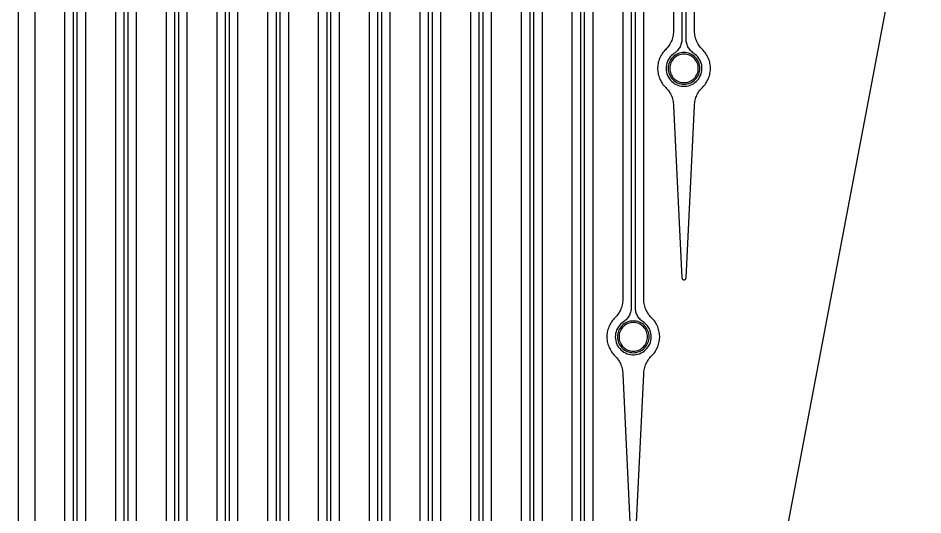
# Model space of a CAD drawing. Header units: metres. Extents: x -1805 to 1655, y -683 to 39617.
# Drawn here: x 2 to 430, y 1249.1 to 1484.1 of the extents above; entities that cross this region are included whole.
import ezdxf

# ---------------------------------------------------------------- set-up
doc = ezdxf.new("R2010")
doc.units = ezdxf.units.M
for name, color, linetype in [('Etching', 5, 'CONTINUOUS'), ('Metal', 4, 'CONTINUOUS'), ('pad_etching', 1, 'CONTINUOUS'), ('PEDOT_SIROF', 6, 'CONTINUOUS')]:
    doc.layers.add(name, color=color, linetype=linetype)

msp = doc.modelspace()

# ---------------------------------------------------------------- linework, layer by layer
at = {"layer": 'Etching'}
for points in [[(24, 9134.24), (24, -45.85)], [(34, -45.85), (34, 9134.24)], [(48, 9134.24), (48, 81.13)], [(58, 81.13), (58, 9134.24)], [(72, 9134.24), (72, 208.12)], [(82, 208.12), (82, 9134.24)], [(96, 9134.24), (96, 335.1)], [(106, 335.1), (106, 9134.24)], [(120, 9134.24), (120, 462.09)], [(130, 462.09), (130, 9134.24)], [(144, 9134.24), (144, 589.07)], [(154, 589.07), (154, 9134.24)], [(168, 9134.24), (168, 716.05)], [(178, 716.05), (178, 9134.24)], [(192, 9134.24), (192, 843.04)], [(202, 843.04), (202, 9134.24)], [(216, 9134.24), (216, 970.02)], [(226, 970.02), (226, 9134.24)], [(240, 9134.24), (240, 1097.01)], [(250, 1097.01), (250, 9134.24)], [(264, 9134.24), (264, 1223.99)], [(274, 1223.99), (274, 9134.24)], [(288, 9134.24), (288, 1350.98), (287.98, 1350.33), (287.93, 1349.69), (287.85, 1349.05), (287.73, 1348.42), (287.57, 1347.8), (287.38, 1347.18), (287.17, 1346.58), (286.91, 1345.99), (286.63, 1345.41), (286.32, 1344.85), (285.97, 1344.3), (285.6, 1343.78), (285.2, 1343.27), (284.78, 1342.79), (284.33, 1342.33), (283.87, 1341.87), (283.44, 1341.39), (283.04, 1340.88), (282.66, 1340.35), (282.31, 1339.81), (281.99, 1339.25), (281.7, 1338.67), (281.43, 1338.07), (281.2, 1337.47), (281.01, 1336.85), (280.84, 1336.22), (280.71, 1335.59), (280.6, 1334.95), (280.54, 1334.3), (280.5, 1333.66), (280.5, 1333.01), (280.54, 1332.36), (280.6, 1331.72), (280.71, 1331.08), (280.84, 1330.44), (281.01, 1329.82), (281.2, 1329.2), (281.43, 1328.59), (281.7, 1328), (281.99, 1327.42), (282.31, 1326.86), (282.66, 1326.31), (283.04, 1325.79), (283.44, 1325.28), (283.87, 1324.79), (284.33, 1324.33), (284.78, 1323.87), (285.2, 1323.39), (285.6, 1322.89), (285.97, 1322.36), (286.32, 1321.82), (286.63, 1321.26), (286.91, 1320.68), (287.17, 1320.09), (287.38, 1319.48), (287.57, 1318.87), (287.73, 1318.24), (287.85, 1317.61), (287.93, 1316.97), (287.98, 1316.33), (288, 1315.69), (292, 1234.28)], [(294, 1234.28), (298, 1315.69), (298.02, 1316.33), (298.07, 1316.97), (298.15, 1317.61), (298.27, 1318.24), (298.43, 1318.87), (298.62, 1319.48), (298.83, 1320.09), (299.09, 1320.68), (299.37, 1321.26), (299.68, 1321.82), (300.03, 1322.36), (300.4, 1322.89), (300.8, 1323.39), (301.22, 1323.87), (301.67, 1324.33), (302.13, 1324.79), (302.56, 1325.28), (302.96, 1325.79), (303.34, 1326.31), (303.69, 1326.86), (304.01, 1327.42), (304.3, 1328), (304.57, 1328.59), (304.8, 1329.2), (304.99, 1329.82), (305.16, 1330.44), (305.29, 1331.08), (305.4, 1331.72), (305.46, 1332.36), (305.5, 1333.01), (305.5, 1333.66), (305.46, 1334.3), (305.4, 1334.95), (305.29, 1335.59), (305.16, 1336.22), (304.99, 1336.85), (304.8, 1337.47), (304.57, 1338.07), (304.3, 1338.67), (304.01, 1339.25), (303.69, 1339.81), (303.34, 1340.35), (302.96, 1340.88), (302.56, 1341.39), (302.13, 1341.87), (301.67, 1342.33), (301.22, 1342.79), (300.8, 1343.27), (300.4, 1343.78), (300.03, 1344.3), (299.68, 1344.85), (299.37, 1345.41), (299.09, 1345.99), (298.83, 1346.58), (298.62, 1347.18), (298.43, 1347.8), (298.27, 1348.42), (298.15, 1349.05), (298.07, 1349.69), (298.02, 1350.33), (298, 1350.98), (298, 9134.24)], [(312, 9134.24), (312, 1477.96), (311.98, 1477.32), (311.93, 1476.68), (311.85, 1476.04), (311.73, 1475.41), (311.57, 1474.78), (311.38, 1474.17), (311.17, 1473.56), (310.91, 1472.97), (310.63, 1472.39), (310.32, 1471.83), (309.97, 1471.29), (309.6, 1470.76), (309.2, 1470.26), (308.78, 1469.78), (308.33, 1469.32), (307.87, 1468.86), (307.44, 1468.37), (307.04, 1467.87), (306.66, 1467.34), (306.31, 1466.79), (305.99, 1466.23), (305.7, 1465.65), (305.43, 1465.06), (305.2, 1464.45), (305.01, 1463.84), (304.84, 1463.21), (304.71, 1462.57), (304.6, 1461.93), (304.54, 1461.29), (304.5, 1460.64), (304.5, 1459.99), (304.54, 1459.35), (304.6, 1458.7), (304.71, 1458.06), (304.84, 1457.43), (305.01, 1456.8), (305.2, 1456.18), (305.43, 1455.58), (305.7, 1454.98), (305.99, 1454.4), (306.31, 1453.84), (306.66, 1453.3), (307.04, 1452.77), (307.44, 1452.26), (307.87, 1451.78), (308.33, 1451.32), (308.78, 1450.86), (309.2, 1450.38), (309.6, 1449.87), (309.97, 1449.35), (310.32, 1448.8), (310.63, 1448.24), (310.91, 1447.66), (311.17, 1447.07), (311.38, 1446.47), (311.57, 1445.85), (311.73, 1445.23), (311.85, 1444.6), (311.93, 1443.96), (311.98, 1443.32), (312, 1442.68), (316, 1361.27), (316.02, 1361.14), (316.05, 1361.02), (316.09, 1360.9), (316.15, 1360.79), (316.22, 1360.69), (316.31, 1360.59), (316.41, 1360.51), (316.51, 1360.44), (316.63, 1360.39), (316.75, 1360.35), (316.87, 1360.33), (317, 1360.32), (317.13, 1360.33), (317.25, 1360.35), (317.37, 1360.39), (317.49, 1360.44), (317.59, 1360.51), (317.69, 1360.59), (317.78, 1360.69), (317.85, 1360.79), (317.91, 1360.9), (317.95, 1361.02), (317.98, 1361.14), (318, 1361.27), (322, 1442.68), (322.02, 1443.32), (322.07, 1443.96), (322.15, 1444.6), (322.27, 1445.23), (322.43, 1445.85), (322.62, 1446.47), (322.83, 1447.07), (323.09, 1447.66), (323.37, 1448.24), (323.68, 1448.8), (324.03, 1449.35), (324.4, 1449.87), (324.8, 1450.38), (325.22, 1450.86), (325.67, 1451.32), (326.13, 1451.78), (326.56, 1452.26), (326.96, 1452.77), (327.34, 1453.3), (327.69, 1453.84), (328.01, 1454.4), (328.3, 1454.98), (328.57, 1455.58), (328.8, 1456.18), (328.99, 1456.8), (329.16, 1457.43), (329.29, 1458.06), (329.4, 1458.7), (329.46, 1459.35), (329.5, 1459.99), (329.5, 1460.64), (329.46, 1461.29), (329.4, 1461.93), (329.29, 1462.57), (329.16, 1463.21), (328.99, 1463.84), (328.8, 1464.45), (328.57, 1465.06), (328.3, 1465.65), (328.01, 1466.23), (327.69, 1466.79), (327.34, 1467.34), (326.96, 1467.87), (326.56, 1468.37), (326.13, 1468.86), (325.67, 1469.32), (325.22, 1469.78), (324.8, 1470.26), (324.4, 1470.76), (324.03, 1471.29), (323.68, 1471.83), (323.37, 1472.39), (323.09, 1472.97), (322.83, 1473.56), (322.62, 1474.17), (322.43, 1474.78), (322.27, 1475.41), (322.15, 1476.04), (322.07, 1476.68), (322.02, 1477.32), (322, 1477.96), (322, 9134.24)], [(10, -202.71), (10, 4155.73)], [(858, 3836.51), (35.26, -497.72)]]:
    msp.add_lwpolyline(points, dxfattribs=at)
at = {"layer": 'Metal'}
for points in [[(28, 9436.51), (28, -49.66)], [(30, -49.66), (30, 9436.51)], [(52, 9436.51), (52, 77.32)], [(54, 77.32), (54, 9436.51)], [(76, 9436.51), (76, 204.31)], [(78, 204.31), (78, 9436.51)], [(100, 9436.51), (100, 331.29)], [(102, 331.29), (102, 9436.51)], [(124, 9436.51), (124, 458.27)], [(126, 458.27), (126, 9436.51)], [(148, 9436.51), (148, 585.26)], [(150, 585.26), (150, 9436.51)], [(172, 9436.51), (172, 712.24)], [(174, 712.24), (174, 9436.51)], [(196, 9436.51), (196, 839.23)], [(198, 839.23), (198, 9436.51)], [(220, 9436.51), (220, 966.21)], [(222, 966.21), (222, 9436.51)], [(244, 9436.51), (244, 1093.19)], [(246, 1093.19), (246, 9436.51)], [(268, 9436.51), (268, 1220.18)], [(270, 1220.18), (270, 9436.51)], [(292, 9436.51), (292, 1347.16), (291.98, 1346.63), (291.93, 1346.11), (291.84, 1345.58), (291.72, 1345.07), (291.56, 1344.56), (291.38, 1344.07), (291.15, 1343.58), (290.9, 1343.12), (290.62, 1342.67), (290.31, 1342.24), (289.97, 1341.83), (289.6, 1341.45), (289.21, 1341.09), (288.8, 1340.76), (288.36, 1340.46), (287.67, 1339.96), (287.03, 1339.39), (286.46, 1338.76), (285.94, 1338.07), (285.5, 1337.34), (285.14, 1336.57), (284.85, 1335.76), (284.65, 1334.93), (284.53, 1334.09), (284.5, 1333.23), (284.55, 1332.38), (284.69, 1331.54), (284.91, 1330.71), (285.22, 1329.91), (285.6, 1329.15), (286.06, 1328.43), (286.59, 1327.75), (287.18, 1327.14), (287.83, 1326.59), (288.53, 1326.1), (289.28, 1325.69), (290.07, 1325.35), (290.89, 1325.1), (291.72, 1324.93), (292.57, 1324.84), (293.43, 1324.84), (294.28, 1324.93), (295.11, 1325.1), (295.93, 1325.35), (296.72, 1325.69), (297.47, 1326.1), (298.17, 1326.59), (298.82, 1327.14), (299.41, 1327.75), (299.94, 1328.43), (300.4, 1329.15), (300.78, 1329.91), (301.09, 1330.71), (301.31, 1331.54), (301.45, 1332.38), (301.5, 1333.23), (301.47, 1334.09), (301.35, 1334.93), (301.15, 1335.76), (300.86, 1336.57), (300.5, 1337.34), (300.06, 1338.07), (299.54, 1338.76), (298.97, 1339.39), (298.33, 1339.96), (297.64, 1340.46), (297.2, 1340.76), (296.79, 1341.09), (296.4, 1341.45), (296.03, 1341.83), (295.69, 1342.24), (295.38, 1342.67), (295.1, 1343.12), (294.85, 1343.58), (294.62, 1344.07), (294.44, 1344.56), (294.28, 1345.07), (294.16, 1345.58), (294.07, 1346.11), (294.02, 1346.63), (294, 1347.16), (294, 9436.51)], [(316, 9436.51), (316, 1474.15), (315.98, 1473.62), (315.93, 1473.09), (315.84, 1472.57), (315.72, 1472.05), (315.56, 1471.54), (315.38, 1471.05), (315.15, 1470.57), (314.9, 1470.1), (314.62, 1469.65), (314.31, 1469.23), (313.97, 1468.82), (313.6, 1468.44), (313.21, 1468.08), (312.8, 1467.75), (312.36, 1467.44), (311.67, 1466.94), (311.03, 1466.37), (310.46, 1465.74), (309.94, 1465.06), (309.5, 1464.33), (309.14, 1463.55), (308.85, 1462.75), (308.65, 1461.92), (308.53, 1461.07), (308.5, 1460.22), (308.55, 1459.36), (308.69, 1458.52), (308.91, 1457.7), (309.22, 1456.9), (309.6, 1456.13), (310.06, 1455.41), (310.59, 1454.74), (311.18, 1454.12), (311.83, 1453.57), (312.53, 1453.09), (313.28, 1452.67), (314.07, 1452.34), (314.89, 1452.08), (315.72, 1451.91), (316.57, 1451.83), (317.43, 1451.83), (318.28, 1451.91), (319.11, 1452.08), (319.93, 1452.34), (320.72, 1452.67), (321.47, 1453.09), (322.17, 1453.57), (322.82, 1454.12), (323.41, 1454.74), (323.94, 1455.41), (324.4, 1456.13), (324.78, 1456.9), (325.09, 1457.7), (325.31, 1458.52), (325.45, 1459.36), (325.5, 1460.22), (325.47, 1461.07), (325.35, 1461.92), (325.15, 1462.75), (324.86, 1463.55), (324.5, 1464.33), (324.06, 1465.06), (323.54, 1465.74), (322.97, 1466.37), (322.33, 1466.94), (321.64, 1467.44), (321.2, 1467.75), (320.79, 1468.08), (320.4, 1468.44), (320.03, 1468.82), (319.69, 1469.23), (319.38, 1469.65), (319.1, 1470.1), (318.85, 1470.57), (318.62, 1471.05), (318.44, 1471.54), (318.28, 1472.05), (318.16, 1472.57), (318.07, 1473.09), (318.02, 1473.62), (318, 1474.15), (318, 9436.51)], [(2, 4153.38), (2, -200.37)]]:
    msp.add_lwpolyline(points, dxfattribs=at)
at = {"layer": 'pad_etching'}
for points in [[(323.75, 1460.32), (323.72, 1460.98), (323.62, 1461.63), (323.46, 1462.28), (323.24, 1462.9), (322.95, 1463.5), (322.61, 1464.07), (322.22, 1464.6), (321.77, 1465.09), (321.28, 1465.54), (320.75, 1465.93), (320.18, 1466.27), (319.58, 1466.55), (318.96, 1466.78), (318.32, 1466.94), (317.66, 1467.03), (317, 1467.07), (316.34, 1467.03), (315.68, 1466.94), (315.04, 1466.78), (314.42, 1466.55), (313.82, 1466.27), (313.25, 1465.93), (312.72, 1465.54), (312.23, 1465.09), (311.78, 1464.6), (311.39, 1464.07), (311.05, 1463.5), (310.76, 1462.9), (310.54, 1462.28), (310.38, 1461.63), (310.28, 1460.98), (310.25, 1460.32), (310.28, 1459.66), (310.38, 1459), (310.54, 1458.36), (310.76, 1457.73), (311.05, 1457.14), (311.39, 1456.57), (311.78, 1456.04), (312.23, 1455.54), (312.72, 1455.1), (313.25, 1454.71), (313.82, 1454.36), (314.42, 1454.08), (315.04, 1453.86), (315.68, 1453.7), (316.34, 1453.6), (317, 1453.57), (317.66, 1453.6), (318.32, 1453.7), (318.96, 1453.86), (319.58, 1454.08), (320.18, 1454.36), (320.75, 1454.71), (321.28, 1455.1), (321.77, 1455.54), (322.22, 1456.04), (322.61, 1456.57), (322.95, 1457.14), (323.24, 1457.73), (323.46, 1458.36), (323.62, 1459), (323.72, 1459.66), (323.75, 1460.32)], [(299.75, 1333.33), (299.72, 1333.99), (299.62, 1334.65), (299.46, 1335.29), (299.24, 1335.92), (298.95, 1336.52), (298.61, 1337.08), (298.22, 1337.62), (297.77, 1338.11), (297.28, 1338.55), (296.75, 1338.95), (296.18, 1339.29), (295.58, 1339.57), (294.96, 1339.79), (294.32, 1339.95), (293.66, 1340.05), (293, 1340.08), (292.34, 1340.05), (291.68, 1339.95), (291.04, 1339.79), (290.42, 1339.57), (289.82, 1339.29), (289.25, 1338.95), (288.72, 1338.55), (288.23, 1338.11), (287.78, 1337.62), (287.39, 1337.08), (287.05, 1336.52), (286.76, 1335.92), (286.54, 1335.29), (286.38, 1334.65), (286.28, 1333.99), (286.25, 1333.33), (286.28, 1332.67), (286.38, 1332.02), (286.54, 1331.37), (286.76, 1330.75), (287.05, 1330.15), (287.39, 1329.58), (287.78, 1329.05), (288.23, 1328.56), (288.72, 1328.12), (289.25, 1327.72), (289.82, 1327.38), (290.42, 1327.1), (291.04, 1326.87), (291.68, 1326.71), (292.34, 1326.62), (293, 1326.58), (293.66, 1326.62), (294.32, 1326.71), (294.96, 1326.87), (295.58, 1327.1), (296.18, 1327.38), (296.75, 1327.72), (297.28, 1328.12), (297.77, 1328.56), (298.22, 1329.05), (298.61, 1329.58), (298.95, 1330.15), (299.24, 1330.75), (299.46, 1331.37), (299.62, 1332.02), (299.72, 1332.67), (299.75, 1333.33)]]:
    msp.add_lwpolyline(points, close=True, dxfattribs=at)
at = {"layer": 'PEDOT_SIROF'}
for points in [[(324.5, 1460.32), (324.46, 1461.05), (324.36, 1461.78), (324.18, 1462.49), (323.93, 1463.19), (323.61, 1463.85), (323.24, 1464.48), (322.8, 1465.08), (322.3, 1465.62), (321.76, 1466.12), (321.17, 1466.55), (320.54, 1466.93), (319.87, 1467.25), (319.18, 1467.49), (318.46, 1467.67), (317.74, 1467.78), (317, 1467.82), (316.26, 1467.78), (315.54, 1467.67), (314.82, 1467.49), (314.13, 1467.25), (313.46, 1466.93), (312.83, 1466.55), (312.24, 1466.12), (311.7, 1465.62), (311.2, 1465.08), (310.76, 1464.48), (310.39, 1463.85), (310.07, 1463.19), (309.82, 1462.49), (309.64, 1461.78), (309.54, 1461.05), (309.5, 1460.32), (309.54, 1459.58), (309.64, 1458.85), (309.82, 1458.14), (310.07, 1457.45), (310.39, 1456.78), (310.76, 1456.15), (311.2, 1455.56), (311.7, 1455.01), (312.24, 1454.52), (312.83, 1454.08), (313.46, 1453.7), (314.13, 1453.39), (314.82, 1453.14), (315.54, 1452.96), (316.26, 1452.85), (317, 1452.82), (317.74, 1452.85), (318.46, 1452.96), (319.18, 1453.14), (319.87, 1453.39), (320.54, 1453.7), (321.17, 1454.08), (321.76, 1454.52), (322.3, 1455.01), (322.8, 1455.56), (323.24, 1456.15), (323.61, 1456.78), (323.93, 1457.45), (324.18, 1458.14), (324.36, 1458.85), (324.46, 1459.58), (324.5, 1460.32)], [(300.5, 1333.33), (300.46, 1334.07), (300.36, 1334.8), (300.18, 1335.51), (299.93, 1336.2), (299.61, 1336.87), (299.24, 1337.5), (298.8, 1338.09), (298.3, 1338.64), (297.76, 1339.13), (297.17, 1339.57), (296.54, 1339.95), (295.87, 1340.26), (295.18, 1340.51), (294.46, 1340.69), (293.74, 1340.8), (293, 1340.83), (292.26, 1340.8), (291.54, 1340.69), (290.82, 1340.51), (290.13, 1340.26), (289.46, 1339.95), (288.83, 1339.57), (288.24, 1339.13), (287.7, 1338.64), (287.2, 1338.09), (286.76, 1337.5), (286.39, 1336.87), (286.07, 1336.2), (285.82, 1335.51), (285.64, 1334.8), (285.54, 1334.07), (285.5, 1333.33), (285.54, 1332.6), (285.64, 1331.87), (285.82, 1331.16), (286.07, 1330.46), (286.39, 1329.8), (286.76, 1329.17), (287.2, 1328.58), (287.7, 1328.03), (288.24, 1327.54), (288.83, 1327.1), (289.46, 1326.72), (290.13, 1326.4), (290.82, 1326.16), (291.54, 1325.98), (292.26, 1325.87), (293, 1325.83), (293.74, 1325.87), (294.46, 1325.98), (295.18, 1326.16), (295.87, 1326.4), (296.54, 1326.72), (297.17, 1327.1), (297.76, 1327.54), (298.3, 1328.03), (298.8, 1328.58), (299.24, 1329.17), (299.61, 1329.8), (299.93, 1330.46), (300.18, 1331.16), (300.36, 1331.87), (300.46, 1332.6), (300.5, 1333.33)]]:
    msp.add_lwpolyline(points, close=True, dxfattribs=at)

doc.saveas('drawing.dxf')
